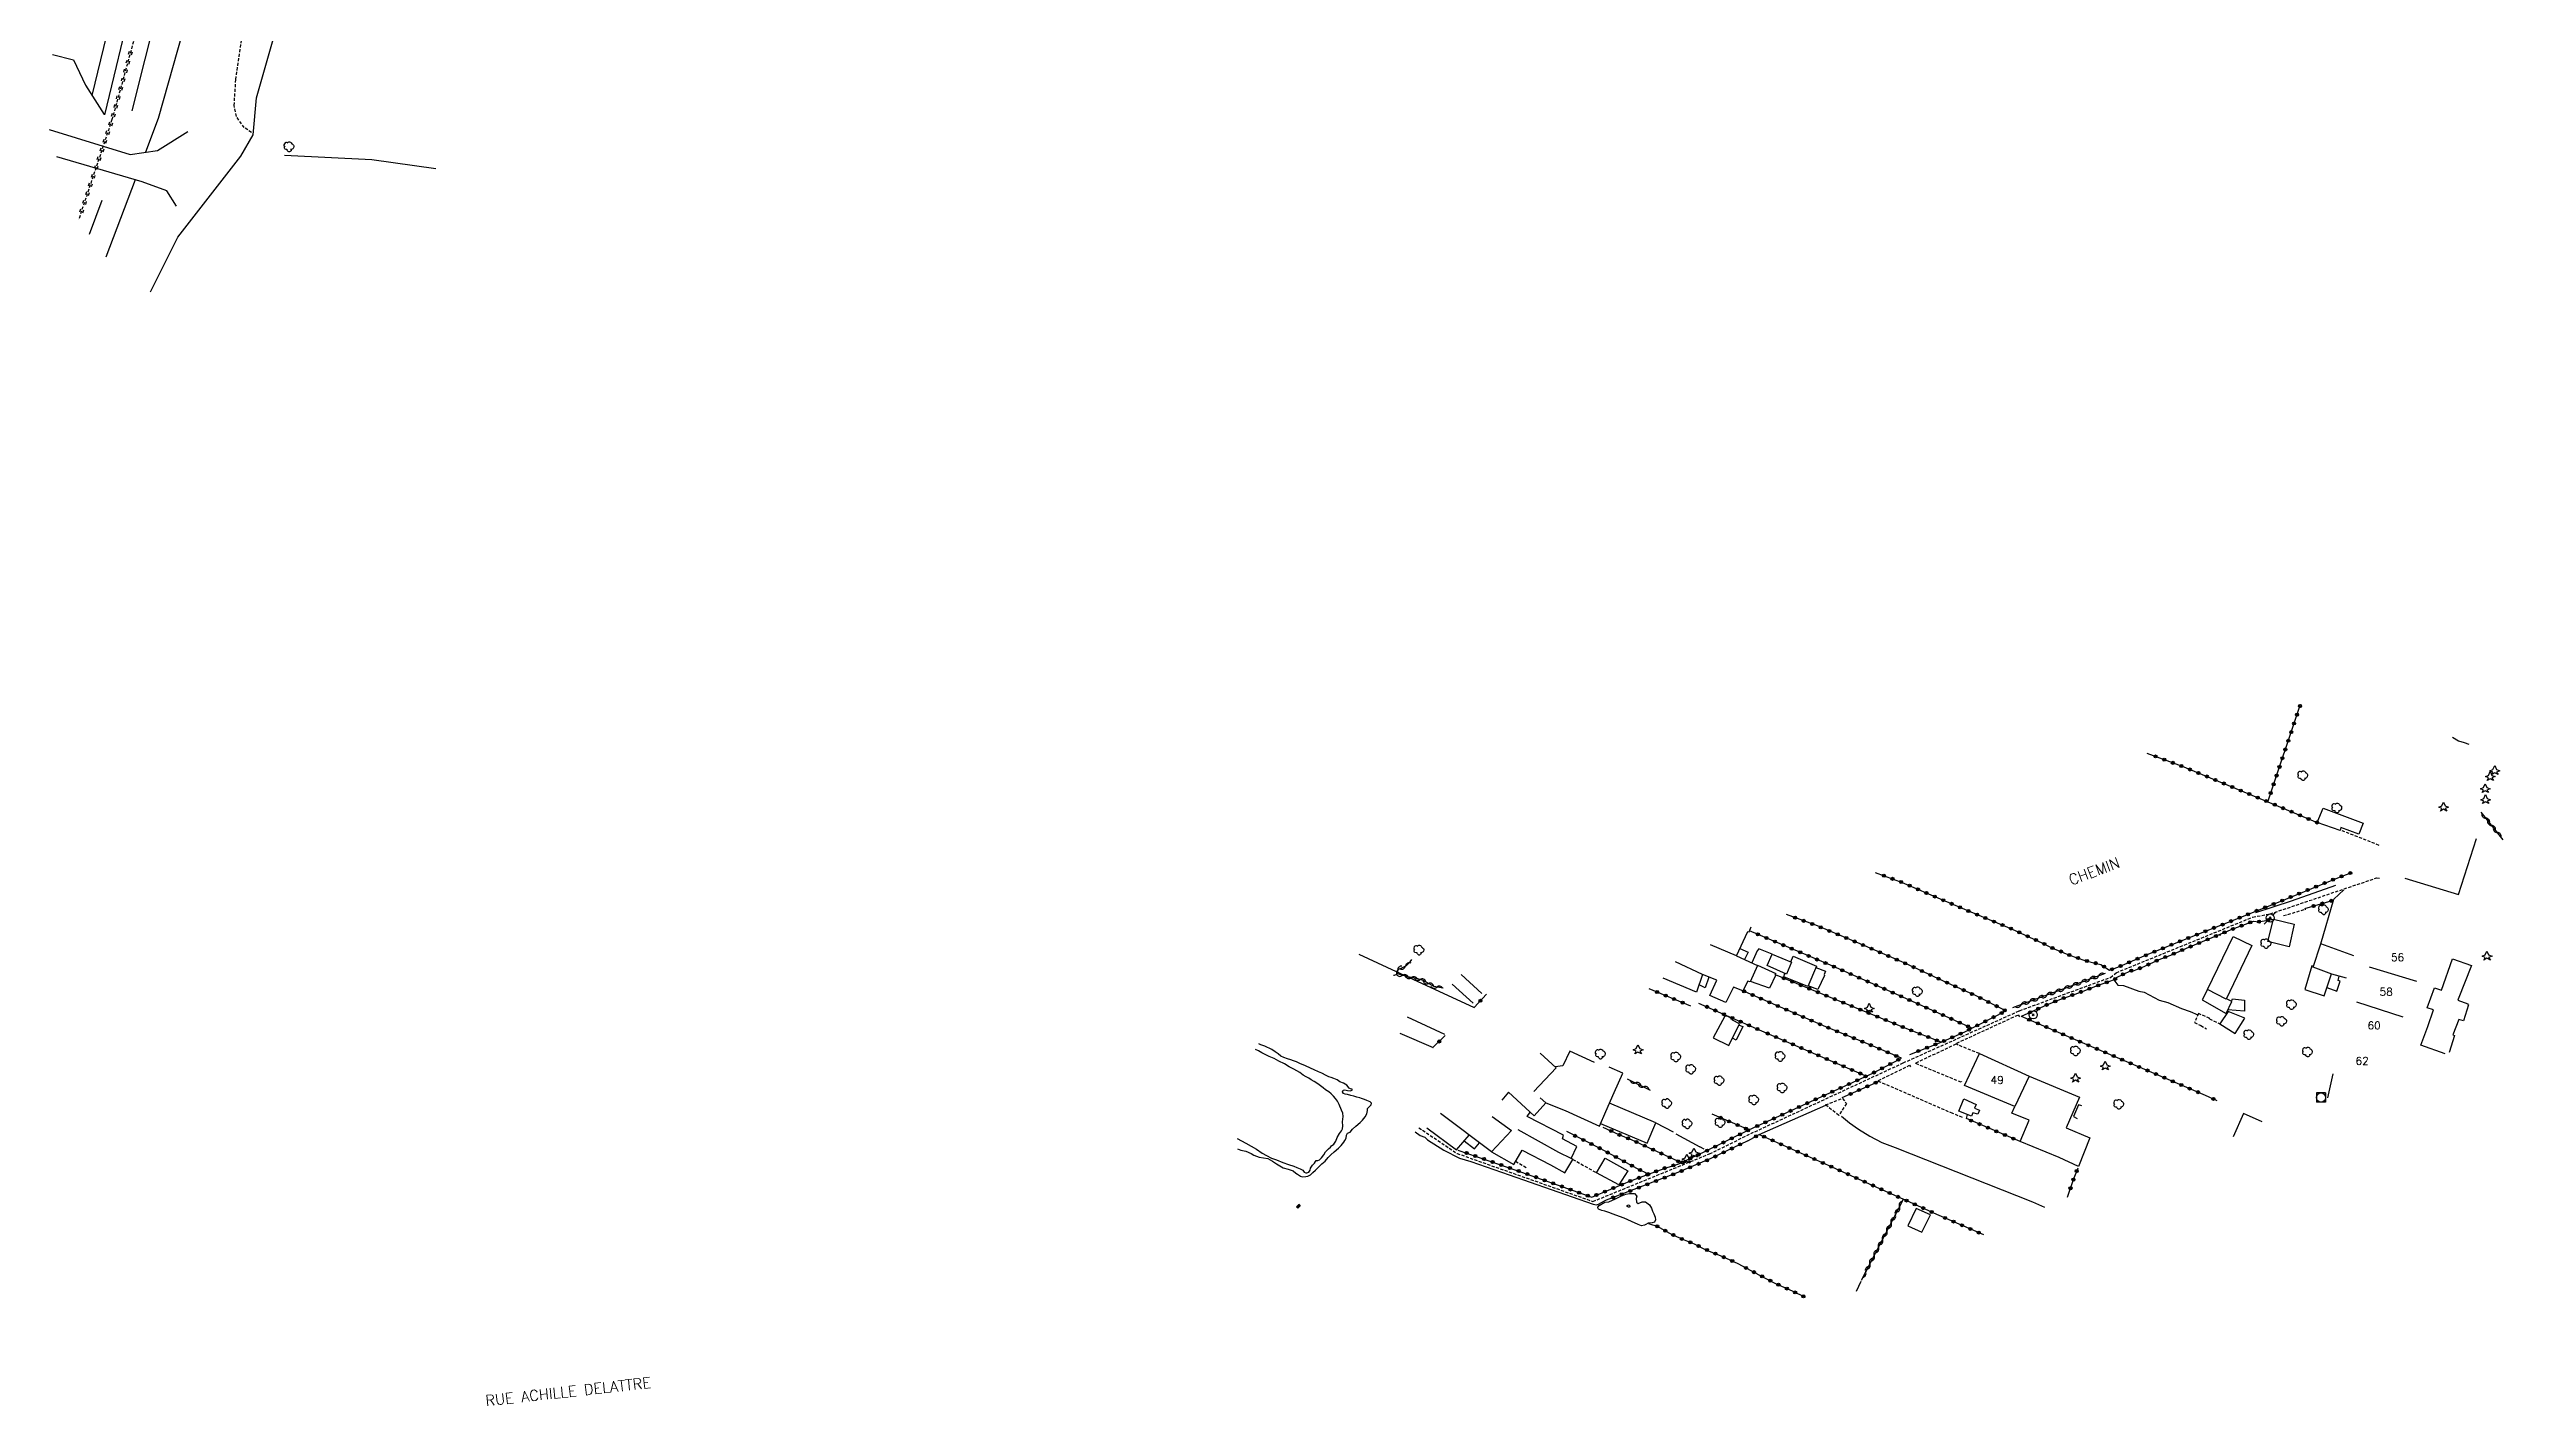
# Model space of a CAD drawing. Header units: millimetres. Extents: x 113000 to 114000, y 124000 to 125000.
# Drawn here: x 113050.9 to 113452.1, y 124353.7 to 124575.4 of the extents above; entities that cross this region are included whole.
import ezdxf
from ezdxf.enums import TextEntityAlignment as Align

# ---------------------------------------------------------------- set-up
doc = ezdxf.new("R2010")
doc.units = ezdxf.units.MM
doc.linetypes.add('DASHED', pattern=[0.75, 0.5, -0.25])
doc.layers.get('0').update_dxf_attribs({"linetype": 'CONTINUOUS'})
for name, color, linetype in [('W0008', 7, 'CONTINUOUS'), ('W0014', 7, 'CONTINUOUS'), ('W0017', 7, 'CONTINUOUS'), ('W0070', 7, 'DASHED'), ('W0071', 7, 'CONTINUOUS'), ('W0101', 7, 'CONTINUOUS'), ('W0104', 1, 'CONTINUOUS'), ('W0112', 1, 'DASHED'), ('W0211', 2, 'CONTINUOUS'), ('W0214', 2, 'CONTINUOUS'), ('W0220', 5, 'DASHED'), ('W0300', 7, 'CONTINUOUS'), ('W0303', 7, 'CONTINUOUS'), ('W0310', 3, 'CONTINUOUS'), ('W0323', 7, 'CONTINUOUS'), ('W0330', 7, 'CONTINUOUS'), ('W0333', 7, 'CONTINUOUS'), ('W0401', 7, 'CONTINUOUS'), ('W0420', 7, 'CONTINUOUS'), ('W0473', 7, 'CONTINUOUS'), ('W0989', 7, 'CONTINUOUS'), ('W0991', 7, 'CONTINUOUS'), ('W1102', 7, 'CONTINUOUS')]:
    doc.layers.add(name, color=color, linetype=linetype)
doc.styles.get("Standard").update_dxf_attribs({"font": 'romans.shx', "width": 0.85})

# ---------------------------------------------------------------- blocks, each defined once
blk = doc.blocks.new('T300')
for p, q in [((-0.8, 0.51), (-0.86, 0.34)), ((-0.86, 0.34), (-0.86, 0.17)), ((-0.86, 0.17), (-0.74, 0.06)), ((-0.69, 0.63), (-0.8, 0.51)), ((-0.8, -0.06), (-0.74, 0.06)), ((-0.74, 0.06), (-0.69, 0.11)), ((-0.57, 0.69), (-0.69, 0.63)), ((-0.46, 0.69), (-0.57, 0.69)), ((-0.29, 0.63), (-0.46, 0.69)), ((-0.29, 0.63), (-0.17, 0.74)), ((-0.23, 0.57), (-0.29, 0.63)), ((-0.17, 0.74), (-0.06, 0.8)), ((-0.06, 0.8), (0.06, 0.8)), ((0.06, 0.8), (0.23, 0.74)), ((0.23, 0.74), (0.34, 0.63)), ((0.34, 0.63), (0.4, 0.51)), ((0.46, 0.46), (0.34, 0.46)), ((0.4, 0.51), (0.4, 0.46)), ((0.57, 0.4), (0.46, 0.46)), ((0.57, 0.4), (0.69, 0.29)), ((0.69, 0.29), (0.74, 0.17)), ((0.74, 0.06), (0.69, -0.17)), ((0.74, 0.17), (0.74, 0.06)), ((-0.8, -0.17), (-0.8, -0.06)), ((-0.8, -0.23), (-0.8, -0.17)), ((-0.74, -0.34), (-0.8, -0.23)), ((-0.69, -0.4), (-0.74, -0.34)), ((-0.51, -0.46), (-0.69, -0.4)), ((-0.4, -0.46), (-0.51, -0.46)), ((-0.4, -0.46), (-0.34, -0.46)), ((-0.34, -0.46), (-0.34, -0.4)), ((-0.34, -0.51), (-0.34, -0.46)), ((-0.29, -0.63), (-0.34, -0.51)), ((-0.17, -0.74), (-0.29, -0.63)), ((-0.06, -0.8), (-0.17, -0.74)), ((0.06, -0.8), (-0.06, -0.8)), ((0.17, -0.74), (0.06, -0.8)), ((0.23, -0.69), (0.17, -0.74)), ((0.29, -0.46), (0.23, -0.46)), ((0.29, -0.63), (0.23, -0.69)), ((0.46, -0.4), (0.29, -0.46)), ((0.34, -0.51), (0.29, -0.63)), ((0.34, -0.51), (0.34, -0.46)), ((0.57, -0.34), (0.46, -0.4)), ((0.63, -0.29), (0.57, -0.34)), ((0.69, -0.17), (0.63, -0.29))]:
    blk.add_line(p, q)
blk = doc.blocks.new('T303')
for p, q in [((-0.77, 0), (-0.28, 0.21)), ((-0.28, -0.21), (-0.77, 0)), ((-0.28, 0.21), (0, 0.83)), ((0, 0.83), (0.28, 0.21)), ((0.28, 0.21), (0.83, 0)), ((0.83, 0), (0.28, -0.21)), ((-0.49, -0.63), (-0.28, -0.21)), ((0, -0.35), (-0.49, -0.63)), ((0.56, -0.63), (0, -0.35)), ((0.28, -0.21), (0.56, -0.63))]:
    blk.add_line(p, q)
blk = doc.blocks.new('T420')
for p, q in [((0.75, 0.75), (-0.75, 0.75)), ((-0.75, 0.75), (-0.75, -0.75)), ((0.75, 0.75), (0.75, -0.75)), ((0.75, -0.75), (-0.75, -0.75))]:
    blk.add_line(p, q)
blk.add_ellipse((0, 0), major_axis=(-0.53, 0.53), ratio=1, start_param=3.926991, end_param=10.210176)
blk = doc.blocks.new('T401')
for p, q in [((-0.3, 0.3), (0, 0.3)), ((-0.3, -0.25), (-0.3, 0.3)), ((-0.3, 0.15), (0, 0.15)), ((-0.3, 0), (0, 0)), ((0, 0.3), (0, -0.25)), ((-0.3, -0.15), (0, -0.15)), ((-0.3, -0.25), (-0.3, -0.3)), ((-0.3, -0.3), (0, -0.3)), ((0, -0.3), (0, -0.25))]:
    blk.add_line(p, q)
blk = doc.blocks.new('T473')
for p, q in [((-0.166667, 0.166667), (0.166667, -0.166667)), ((-0.166667, -0.166667), (0.166667, 0.166667)), ((0.500001, 0.500001), (1.000002, 1.000002)), ((-1.000002, -1.000002), (-0.500001, -0.500001))]:
    blk.add_line(p, q)
blk.add_ellipse((0, 0), major_axis=(0.471405, 0.471405), ratio=1, start_param=5.4977871438, end_param=11.780972451)
blk = doc.blocks.new('t323o')
at = {"color": 0, "linetype": 'Continuous'}
for radius in [0.25, 0.15]:
    blk.add_circle((0, 0), radius, dxfattribs=at)
blk = doc.blocks.new('t310o')
at = {"color": 0, "linetype": 'Continuous'}
for centre, start, end in [((-0.5, 0.38), 216.8699, 323.1304), ((0.5, -0.37), 36.8699, 143.1303)]:
    blk.add_arc(centre, 0.625, start, end, dxfattribs=at)
blk = doc.blocks.new('t220o')
at = {"color": 0, "linetype": 'Continuous'}
for p, q in [((-0.25, 0.25), (0.25, 0.25)), ((-0.25, -0.25), (0.25, -0.25))]:
    blk.add_line(p, q, dxfattribs=at)

msp = doc.modelspace()

# ---------------------------------------------------------------- linework, layer by layer
at = {"layer": 'W0008'}
msp.add_lwpolyline([(113424.27, 124407.96), (113423.39, 124404)], dxfattribs=at)
at = {"layer": 'W0014'}
msp.add_lwpolyline([(113443.81, 124462.96), (113444.81, 124462.37), (113445.69, 124462.05), (113446.5, 124461.8)], dxfattribs=at)
at = {"layer": 'W0017'}
for points in [[(113280.28, 124422.59), (113283.69, 124419.49)], [(113281.72, 124424.16), (113285.13, 124421.07)], [(113277.23, 124412.2), (113271.78, 124414.54)], [(113279.06, 124414.37), (113272.98, 124417.17)]]:
    msp.add_lwpolyline(points, dxfattribs=at)
at = {"layer": 'W0070'}
for points in [[(113083.99, 124561.74), (113082.81, 124562.54), (113081.53, 124564.36), (113081.16, 124566.14), (113081.43, 124570.41), (113083.73, 124585.93), (113088.13, 124614.81), (113088.91, 124625.33), (113088.27, 124631.75)], [(113329.1, 124398.17), (113354.01, 124409.72), (113373.03, 124418.25), (113387.89, 124423.7), (113388.83, 124424.46), (113411.14, 124433.54), (113414.01, 124434.07), (113431.37, 124439.94), (113432.09, 124439.9)], [(113274.83, 124399.14), (113281.07, 124394.93), (113303.28, 124387.08), (113322.37, 124394.87), (113329.1, 124398.17)]]:
    msp.add_lwpolyline(points, dxfattribs=at)
at = {"layer": 'W0071'}
msp.add_lwpolyline([(113411.65, 124434.27), (113417.48, 124436.2), (113424.72, 124438.76)], dxfattribs=at)
at = {"layer": 'W0101'}
for points in [[(113436.03, 124439.88), (113444.8, 124437.22), (113447.76, 124446.4)], [(113427.69, 124427.2), (113422.27, 124429.15), (113424.42, 124436.49), (113426.05, 124438.01)], [(113294.66, 124411.3), (113297.28, 124408.9), (113293.62, 124405.04)], [(113294.67, 124404.04), (113295.58, 124403.18), (113293.66, 124401.09), (113289.51, 124404.94), (113288.4, 124403.64)], [(113286.83, 124400.99), (113289.96, 124398.69), (113286.69, 124395.2), (113278.38, 124401.47)]]:
    msp.add_lwpolyline(points, dxfattribs=at)
for points in [[(113407.93, 124430.4), (113411.03, 124428.88), (113406.83, 124420.11), (113403.77, 124421.71), (113407.93, 124430.4)], [(113374.6, 124407.58), (113372.28, 124402.58), (113364.02, 124406.02), (113366.47, 124411.26), (113374.6, 124407.58)]]:
    msp.add_lwpolyline(points, close=True, dxfattribs=at)
at = {"layer": 'W0104'}
for points in [[(113429.21, 124448.91), (113428.48, 124447.07), (113425.57, 124448.16), (113425.43, 124447.67), (113421.69, 124448.99), (113422.67, 124451.37)], [(113414.56, 124433.22), (113417.91, 124432.41), (113417.09, 124428.68), (113413.63, 124429.58), (113414.56, 124433.22)], [(113332.57, 124427.49), (113335.77, 124426.17), (113334.94, 124424.21), (113331.76, 124425.62)], [(113407.15, 124418.11), (113405.79, 124416.1), (113408.29, 124414.55), (113409.88, 124417.01), (113407.15, 124418.11)], [(113325.49, 124412.54), (113327.27, 124416.08), (113326.1, 124416.71), (113326.16, 124416.88), (113325.14, 124417.43), (113325.05, 124417.28), (113324.83, 124417.38), (113322.93, 124413.8)], [(113363.91, 124403.83), (113365.93, 124402.93), (113365.67, 124402.31), (113366.48, 124402.02), (113366.19, 124401.33), (113365.38, 124401.59), (113365.18, 124401.02), (113363.11, 124401.81), (113363.91, 124403.83)], [(113303.89, 124391.77), (113305.27, 124394.16), (113308.97, 124392.09), (113307.5, 124389.79)]]:
    msp.add_lwpolyline(points, close=True, dxfattribs=at)
for points in [[(113326.75, 124427.22), (113328.62, 124431.19), (113328.81, 124431.13), (113329.18, 124431.95)], [(113326.75, 124427.22), (113330.17, 124425.66), (113329.01, 124422.96), (113328.62, 124423.1), (113327.78, 124421.51), (113326.25, 124422.11), (113325.02, 124419.58), (113322.42, 124420.74), (113323.55, 124423.22), (113321.22, 124424.15), (113320.22, 124421.28), (113314.75, 124423.58)], [(113321.22, 124424.15), (113316.76, 124426.23)], [(113326.75, 124427.22), (113322.49, 124429.02)], [(113327.32, 124428.44), (113328.64, 124427.84), (113328.06, 124426.63)], [(113332.57, 124427.49), (113330.41, 124428.38), (113330.16, 124428.06), (113329.29, 124426.06)], [(113335.66, 124426.22), (113336, 124427.17), (113339.84, 124425.53), (113338.42, 124422.21), (113334.49, 124423.81), (113334.68, 124424.32)], [(113426.46, 124423.58), (113424.1, 124424.24), (113421.04, 124425.37), (113422.27, 124429.15)], [(113440.84, 124421.97), (113442.03, 124421.61), (113443.81, 124426.72), (113446.9, 124425.64), (113444.72, 124420.11), (113444.69, 124419.95), (113446.29, 124419.35), (113446.26, 124419.26), (113446.45, 124419.2), (113445.6, 124416.58), (113444.86, 124416.81), (113443.88, 124414.3), (113444.13, 124414.18), (113443.24, 124411.44)], [(113322.26, 124423.73), (113321.64, 124421.99), (113320.63, 124422.46)], [(113330.18, 124425.7), (113333.17, 124424.32), (113333.05, 124424.16), (113333.17, 124424.1), (113332.18, 124421.93), (113329.03, 124423)], [(113339.74, 124425.29), (113341.32, 124424.71), (113341.08, 124424.15), (113341.14, 124424.03), (113340.05, 124421.69), (113338.46, 124422.3)], [(113421.09, 124425.53), (113420.84, 124425.59), (113419.66, 124421.73), (113422.82, 124420.7), (113424.01, 124424.28)], [(113423.27, 124422.05), (113424.92, 124421.45), (113425.46, 124423.08), (113425.11, 124423.21), (113425.27, 124423.91)], [(113442.61, 124411.2), (113438.61, 124412.62), (113439.79, 124415.69), (113440.7, 124418.37), (113439.69, 124418.72), (113440.84, 124421.97)], [(113403.77, 124421.71), (113402.91, 124420.03), (113406.83, 124417.8), (113407.74, 124419.76), (113406.86, 124420.18)], [(113407.69, 124419.78), (113407.86, 124420.19), (113409.83, 124419.98), (113409.81, 124418.15), (113407.09, 124418.37)], [(113327.18, 124415.9), (113327.79, 124415.68), (113326.72, 124413.44), (113326.1, 124413.75)], [(113303.56, 124409.77), (113299.53, 124411.64), (113298.37, 124409.25), (113297.1, 124409.07)], [(113295.58, 124403.18), (113298.76, 124401.95), (113304.34, 124399.38), (113305.4, 124401.79), (113306.76, 124404.9), (113308.18, 124408.02), (113305.96, 124409.04)], [(113374.6, 124407.58), (113382.82, 124404.1), (113380.66, 124399.09), (113384.53, 124397.46), (113382.65, 124392.79), (113379.49, 124394.24), (113373.11, 124396.89), (113374.61, 124400.38), (113371.77, 124401.52), (113372.28, 124402.58)], [(113304.53, 124399.8), (113312.14, 124396.59), (113313.59, 124399.92), (113305.98, 124403.12)], [(113383.24, 124402.7), (113382.68, 124402.89), (113381.86, 124400.94), (113382.43, 124400.66)], [(113276.14, 124399.12), (113280.98, 124395.52), (113283.05, 124397.94)], [(113286.69, 124395.2), (113290.36, 124393.14), (113291.73, 124395.49), (113296.35, 124393.09), (113298.72, 124391.77), (113300.02, 124393.95), (113299.75, 124394.11), (113300.65, 124396.07), (113298.32, 124397.31), (113298.49, 124397.9), (113292.51, 124400.96), (113293.01, 124401.7)], [(113299.75, 124394.11), (113297.74, 124395.11), (113291.04, 124398.79)], [(113412.72, 124400.09), (113409.65, 124401.48), (113407.93, 124397.65)], [(113282.22, 124396.97), (113283.94, 124395.66), (113284.77, 124396.64)]]:
    msp.add_lwpolyline(points, dxfattribs=at)
at = {"layer": 'W0112'}
for points in [[(113431.81, 124445.27), (113425.46, 124447.76)], [(113416.19, 124433.78), (113419.7, 124434.83), (113419.75, 124434.71)], [(113405.09, 124430.18), (113404.98, 124430.37), (113405.91, 124430.66)], [(113366.46, 124411.24), (113362.81, 124412.71), (113362.76, 124412.95), (113372.81, 124417.57), (113373, 124417.24)], [(113404.08, 124416.91), (113404.11, 124417.02), (113402.28, 124417.78), (113401.62, 124416.3), (113402.67, 124415.81), (113403.59, 124415.28)], [(113404.08, 124416.91), (113405.79, 124416.1)], [(113363.56, 124406.67), (113363.49, 124406.56), (113356.1, 124409.6), (113356.11, 124409.73), (113362.78, 124412.89)], [(113363.7, 124400.82), (113362.12, 124401.45), (113349.98, 124406.71), (113349.95, 124406.87), (113355.05, 124409.34), (113355.18, 124409.08)], [(113300.02, 124393.96), (113303.89, 124391.77)], [(113292.36, 124392.59), (113290.63, 124393.6)]]:
    msp.add_lwpolyline(points, dxfattribs=at)
msp.add_lwpolyline([(113344.1, 124403.93), (113344.73, 124403.07), (113343.48, 124401.14), (113341.32, 124402.86), (113344.1, 124403.93)], close=True, dxfattribs=at)
at = {"layer": 'W0211'}
for points in [[(113067.49, 124535.69), (113071.94, 124544.62), (113082.27, 124557.87), (113084.24, 124561.34), (113084.83, 124567.41), (113088.38, 124580.01), (113098.02, 124609.8), (113100.31, 124620.67), (113101.52, 124623.06), (113102.75, 124623.67), (113104.53, 124623.49), (113113.58, 124621.11), (113117.55, 124619.51), (113118.79, 124617.8), (113133.47, 124614.17), (113137, 124614.28), (113141.63, 124615.12), (113144.85, 124618.12), (113151.8, 124631.62), (113166.06, 124657.8)], [(113050.9, 124562.21), (113064.14, 124558.16), (113068.65, 124558.78), (113073.61, 124561.91)], [(113071.72, 124549.72), (113070.13, 124552.19), (113066.13, 124553.68), (113052.14, 124557.74)], [(113245.17, 124395.7), (113245.74, 124395.47), (113246.53, 124395.31), (113247.42, 124394.92), (113247.86, 124394.64), (113248.7, 124394.32), (113249.42, 124394.23), (113250.16, 124394.09), (113250.89, 124393.65), (113251.56, 124393.24), (113252.66, 124392.59), (113253.48, 124392.38), (113254.26, 124392.07), (113254.71, 124391.72), (113255.01, 124391.54), (113255.47, 124391.2), (113255.76, 124391.12), (113256.34, 124391.18), (113256.66, 124391.22), (113257.1, 124391.43), (113257.51, 124391.82), (113257.91, 124392.2), (113258.41, 124392.66), (113258.99, 124393.22), (113259.53, 124393.65), (113259.99, 124394.25), (113260.42, 124394.7), (113260.99, 124395.2), (113261.68, 124395.8), (113262.12, 124396.24), (113262.56, 124396.78), (113262.74, 124397.03), (113262.95, 124397.45), (113262.98, 124397.94), (113263.14, 124398.23), (113263.59, 124398.43), (113263.96, 124398.92), (113264.55, 124399.38), (113265.21, 124399.98), (113265.62, 124400.38), (113266.07, 124400.9), (113266.32, 124401.38), (113266.44, 124401.94), (113266.43, 124402.29), (113266.72, 124402.53), (113267.04, 124402.85), (113267.09, 124403.13), (113266.86, 124403.34), (113266.32, 124403.59), (113265.94, 124403.76), (113265.46, 124403.92), (113265.16, 124404.01), (113264.7, 124404.15), (113264.21, 124404.27), (113263.69, 124404.41), (113263.19, 124404.54), (113262.81, 124404.59), (113262.5, 124404.71), (113262.35, 124404.97), (113262.43, 124405.27), (113262.75, 124405.3), (113263.16, 124405.24), (113263.59, 124405.18), (113263.94, 124405.26), (113263.94, 124405.42), (113263.68, 124405.5), (113263.44, 124405.62), (113263.04, 124406.07), (113262.51, 124406.43), (113261.91, 124406.64), (113261.46, 124406.94), (113260.95, 124407.18), (113260.51, 124407.33), (113260.1, 124407.46), (113259.7, 124407.69), (113258.97, 124408.04), (113258.4, 124408.24), (113257.7, 124408.57), (113257.11, 124408.88), (113256.28, 124409.25), (113255.39, 124409.65), (113254.82, 124409.92), (113254.35, 124410.06), (113253.91, 124410.23), (113253.33, 124410.4), (113252.78, 124410.62), (113252.28, 124410.85), (113251.83, 124411.18), (113251.33, 124411.51), (113250.77, 124411.92), (113249.64, 124412.47), (113249.02, 124412.68), (113248.66, 124412.83)]]:
    msp.add_lwpolyline(points, dxfattribs=at)
msp.add_lwpolyline([(113308.9, 124386.25), (113308.91, 124386.44), (113309.09, 124386.51), (113309.2, 124386.46), (113309.3, 124386.36), (113309.32, 124386.21), (113309.21, 124386.15), (113309.09, 124386.17), (113308.9, 124386.25)], close=True, dxfattribs=at)
at = {"layer": 'W0214'}
for points in [[(113073.55, 124580.99), (113068.76, 124564.04), (113066.66, 124558.51)], [(113051.45, 124574.49), (113054.9, 124573.59), (113056.83, 124569.45), (113059.89, 124564.68)], [(113064.96, 124554.02), (113060.16, 124541.38)], [(113245.14, 124397.39), (113246.54, 124396.6), (113248.28, 124395.61), (113249.2, 124394.99), (113249.91, 124394.58), (113250.74, 124394.17), (113251.55, 124393.87), (113252.58, 124393.44), (113253.51, 124393.15), (113254.38, 124392.87), (113254.9, 124392.64), (113255.43, 124392.41), (113255.84, 124392.17), (113256.07, 124391.88), (113256.33, 124391.76), (113256.52, 124391.76), (113256.82, 124391.89), (113257.04, 124392.17), (113257.13, 124392.53), (113257.43, 124392.99), (113257.78, 124393.32), (113257.94, 124393.61), (113258.05, 124393.77), (113258.31, 124393.79), (113258.58, 124393.9), (113258.89, 124394.2), (113259.27, 124394.72), (113259.56, 124395.2), (113259.84, 124395.44), (113260.08, 124395.69), (113260.36, 124395.95), (113260.56, 124396.16), (113260.91, 124396.46), (113261.24, 124396.93), (113261.47, 124397.53), (113261.88, 124398.2), (113262.19, 124398.61), (113262.35, 124398.97), (113262.4, 124399.42), (113262.35, 124400.12), (113262.44, 124400.96), (113262.38, 124401.49), (113262.21, 124401.99), (113261.82, 124402.94), (113261.54, 124403.47), (113261.2, 124403.92), (113260.88, 124404.29), (113260.47, 124404.66), (113260.09, 124404.99), (113259.57, 124405.33), (113259.17, 124405.65), (113258.75, 124405.96), (113258.34, 124406.32), (113257.72, 124406.66), (113257.25, 124406.96), (113256.82, 124407.25), (113256.42, 124407.45), (113255.94, 124407.74), (113255.38, 124408.16), (113254.87, 124408.45), (113254.38, 124408.72), (113253.64, 124409.1), (113252.87, 124409.56), (113251.94, 124410.01), (113251.16, 124410.46), (113250.35, 124410.77), (113249.82, 124411.03), (113249.18, 124411.39), (113248.62, 124411.68), (113248.12, 124411.91)]]:
    msp.add_lwpolyline(points, dxfattribs=at)
msp.add_lwpolyline([(113304.28, 124386.4), (113305.24, 124386.96), (113305.89, 124387.05), (113306.96, 124387.51), (113307.85, 124387.93), (113308.64, 124388.26), (113309.29, 124388.36), (113310.11, 124388.4), (113310.49, 124387.97), (113310.38, 124387.56), (113310.4, 124386.99), (113310.66, 124386.73), (113310.96, 124386.85), (113311.35, 124387.02), (113311.9, 124387), (113312.54, 124386.56), (113312.84, 124386.01), (113313.05, 124385.52), (113313.26, 124385.05), (113313.48, 124384.51), (113313.52, 124384.09), (113313.36, 124383.69), (113312.96, 124383.58), (113312.34, 124383.56), (113311.93, 124383.31), (113311.71, 124383.19), (113311.24, 124383.09), (113310.66, 124383.31), (113309.62, 124383.81), (113308.42, 124384.34), (113307.62, 124384.64), (113306.57, 124385.03), (113305.88, 124385.28), (113305.26, 124385.5), (113304.74, 124385.62), (113304.46, 124385.72), (113304.18, 124385.85), (113304.1, 124386.02), (113304.11, 124386.14)], close=True, dxfattribs=at)
at = {"layer": 'W0220'}
msp.add_lwpolyline([(113083.23, 124675), (113082.1, 124668.63), (113077.23, 124641.96), (113072.62, 124615.7), (113070.47, 124603.17), (113066.88, 124584.55), (113061.18, 124563.84), (113055.72, 124547.46)], dxfattribs=at)
at = {"layer": 'W0310'}
for points in [[(113448.44, 124450.71), (113452.05, 124446.18)], [(113278.79, 124421.91), (113277.26, 124422.19), (113276.5, 124422.65), (113275.56, 124423.16), (113274.67, 124423.46), (113273.77, 124423.62), (113272.84, 124423.84), (113272.04, 124424.04), (113271.24, 124424.32), (113271.21, 124424.63), (113271.57, 124425.02), (113272.27, 124425.36), (113272.83, 124425.65), (113273.39, 124426.23), (113273.7, 124426.62)], [(113387.02, 124424.34), (113371.88, 124418.73)], [(113308.9, 124407.14), (113312.67, 124405.26)], [(113347.19, 124374.25), (113354.08, 124387.48)]]:
    msp.add_lwpolyline(points, dxfattribs=at)
at = {"layer": 'W0323'}
for points in [[(113413.62, 124452.4), (113418.97, 124468.31)], [(113393.86, 124460.31), (113399.64, 124458.18), (113413.62, 124452.4), (113421.69, 124448.98)], [(113349.45, 124440.83), (113353.86, 124439.21), (113360.46, 124436.34), (113365.04, 124434.4), (113371.74, 124431.62), (113376.8, 124429.31), (113378.43, 124428.48), (113381.18, 124427.35), (113383.69, 124426.47), (113385.6, 124425.99), (113386.34, 124425.79), (113387.72, 124424.87), (113389.12, 124425.38), (113393.78, 124427.36), (113400.81, 124430.21), (113407.73, 124432.92), (113416.57, 124436.5), (113425.06, 124439.98), (113427.17, 124440.76)], [(113370.81, 124418.23), (113365.96, 124420.67), (113361.33, 124422.77), (113354.18, 124426.05), (113347, 124429.17), (113343.58, 124430.61), (113339.98, 124432.1), (113334.93, 124433.98)], [(113419.67, 124434.93), (113424.37, 124436.32)], [(113365.25, 124415.4), (113352.88, 124420.96), (113342.13, 124425.69), (113328.89, 124431.31)], [(113373.37, 124417.35), (113377.47, 124419.22), (113379.64, 124420.09), (113382.88, 124421.25), (113385.77, 124422.35), (113388.57, 124423.34), (113388.86, 124423.69), (113391.15, 124424.78), (113391.77, 124424.81), (113393.4, 124425.47), (113395.84, 124426.61), (113398.02, 124427.46), (113400.32, 124428.45), (113407.78, 124431.57), (113411.29, 124432.89), (113412.07, 124432.78), (113414.55, 124433.22)], [(113360.24, 124413.11), (113354.62, 124415.3), (113340.91, 124420.92), (113333.11, 124424.13)], [(113285.9, 124420.94), (113283.86, 124418.79)], [(113312.41, 124421.88), (113319.24, 124419.02)], [(113320.57, 124419.49), (113330.48, 124415.13)], [(113328.77, 124398.77), (113330.69, 124399.65), (113334.41, 124401.35), (113349.06, 124408.06), (113353.72, 124410.49), (113348.42, 124412.74), (113340.98, 124415.79), (113327.78, 124421.51)], [(113355.09, 124411.11), (113360.24, 124413.11), (113364.09, 124414.82), (113370.81, 124418.23)], [(113277.08, 124412.18), (113279.15, 124414.18)], [(113330.48, 124415.13), (113347.99, 124407.57)], [(113373.28, 124417.38), (113380.99, 124414.02), (113403.36, 124404.46)], [(113344.04, 124404.05), (113349.99, 124406.71)], [(113403.36, 124404.46), (113405.31, 124403.57)], [(113281.22, 124395.48), (113290.68, 124392.22), (113301.76, 124388.27), (113303.09, 124387.81), (113309.3, 124390.38), (113312.36, 124391.53), (113315.09, 124392.55), (113317.32, 124393.25), (113321.6, 124395.23), (113328.77, 124398.77)], [(113312.36, 124391.53), (113310.57, 124392.44), (113304.48, 124395.74), (113299.03, 124398.49)], [(113304.92, 124399.24), (113307.5, 124398.02), (113309.65, 124397.16), (113317.72, 124393.43)], [(113328.77, 124398.77), (113322.8, 124401.34)], [(113328.61, 124397.01), (113330.48, 124398.02), (113341.74, 124393.01), (113349.05, 124389.7), (113355.02, 124387.02), (113359.48, 124385)], [(113373.11, 124396.89), (113364.35, 124400.63), (113364.51, 124401.28)], [(113328.61, 124397.01), (113322.58, 124394.08), (113316.89, 124391.7), (113305.2, 124387.19)], [(113380.88, 124387.81), (113381.84, 124390.65), (113382.59, 124392.58)], [(113312.38, 124383.48), (113313.88, 124383.01), (113315.72, 124381.94), (113317.64, 124381.03), (113319.82, 124380.17), (113321.66, 124379.26), (113324.47, 124378.08), (113326.97, 124376.93)], [(113359.48, 124385), (113367.12, 124381.67)], [(113326.97, 124376.93), (113330.54, 124375.05), (113333.25, 124373.65), (113335.84, 124372.46), (113337.99, 124371.43)]]:
    msp.add_lwpolyline(points, dxfattribs=at)
at = {"layer": 'W0330'}
for points in [[(113055.09, 124601.72), (113065.04, 124597.21), (113057.9, 124567.79)], [(113388.43, 124423.29), (113389.11, 124422.44), (113390.03, 124422.37), (113392.55, 124421.44), (113393.39, 124421.29), (113395.88, 124419.95), (113397.25, 124419.58), (113399.51, 124418.63), (113400.95, 124418.13), (113402.19, 124417.59)], [(113330.48, 124398.02), (113341.36, 124402.82)], [(113274.2, 124398.48), (113275.04, 124397.84), (113275.79, 124397.61), (113276.27, 124397.15), (113278.91, 124395.47), (113281.5, 124394.15), (113283.31, 124393.6), (113289.6, 124391.45), (113303.31, 124386.63), (113303.85, 124386.51), (113304.21, 124386.62), (113305.2, 124387.19)], [(113347.1, 124374.03), (113346.33, 124372.39)]]:
    msp.add_lwpolyline(points, dxfattribs=at)
at = {"layer": 'W0333'}
for points in [[(113081.22, 124675), (113080.62, 124672.15), (113075.35, 124641.65), (113069.46, 124608.48), (113064.47, 124583.42), (113059.94, 124564.63)], [(113064.5, 124565.26), (113068.73, 124582.17), (113073.54, 124607.26), (113075.64, 124619.4), (113078.39, 124636.03), (113079.02, 124639.43), (113081.48, 124651.75), (113084.46, 124667.47), (113085.63, 124675)], [(113089.41, 124558.04), (113103.64, 124557.33), (113114.12, 124555.88)], [(113059.5, 124550.65), (113057.45, 124545.08)], [(113265.04, 124427.49), (113269.59, 124425.38), (113283.87, 124418.78)], [(113313.59, 124399.92), (113316.4, 124398.46)], [(113316.86, 124398.14), (113320.75, 124396.01)], [(113343.9, 124401.03), (113345.21, 124399.93), (113346.71, 124398.92), (113348.54, 124397.76), (113350.54, 124396.73), (113352.68, 124395.91), (113375.16, 124387.01), (113377.13, 124386.13)], [(113321.48, 124395.61), (113320.75, 124396.01)]]:
    msp.add_lwpolyline(points, dxfattribs=at)
msp.add_lwpolyline([(113356.11, 124385.94), (113354.76, 124383.11), (113357.08, 124382.09), (113358.47, 124384.91), (113356.11, 124385.94)], close=True, dxfattribs=at)
at = {"layer": 'W1102'}
for points in [[(113430.18, 124425.43), (113437.93, 124423.08)], [(113435.76, 124417.22), (113428.19, 124419.63)]]:
    msp.add_lwpolyline(points, dxfattribs=at)

# ---------------------------------------------------------------- block references
at = {"layer": 'W0220'}
for p, rotation in [((113064.16, 124574.67), 254.6150015692924), ((113062.97, 124570.33), 254.6150015692924), ((113063.36, 124571.78), 254.6150015692924), ((113063.76, 124573.22), 254.6150015692924), ((113062.17, 124567.44), 254.6150015692924), ((113062.57, 124568.89), 254.6150015692924), ((113060.94, 124563.11), 251.5761326337335), ((113061.37, 124564.55), 254.6150015692924), ((113061.77, 124565.99), 254.6150015692924), ((113059.52, 124558.84), 251.5761326337335), ((113059.99, 124560.27), 251.5761326337335), ((113060.46, 124561.69), 251.5761326337335), ((113058.09, 124554.57), 251.5761326337335), ((113058.57, 124556), 251.5761326337335), ((113059.04, 124557.42), 251.5761326337335), ((113056.67, 124550.3), 251.5761326337335), ((113057.15, 124551.73), 251.5761326337335), ((113057.62, 124553.15), 251.5761326337335), ((113056.2, 124548.88), 251.5761326337335)]:
    msp.add_blockref('t220o', p, dxfattribs=dict(at, rotation=rotation))
at = {"layer": 'W0300'}
for p in [(113090.16, 124559.4), (113419.38, 124456.65), (113424.95, 124451.38), (113422.76, 124434.74), (113413.35, 124429.2), (113274.88, 124428.15), (113356.36, 124421.35), (113417.51, 124419.23), (113410.53, 124414.33), (113415.91, 124416.5), (113304.54, 124411.16), (113316.87, 124410.68), (113333.92, 124410.77), (113382.21, 124411.68), (113420.15, 124411.49), (113319.33, 124408.68), (113323.96, 124406.82), (113334.25, 124405.62), (113315.41, 124403.08), (113329.62, 124403.67), (113389.28, 124402.94), (113318.73, 124399.76), (113324.11, 124399.95)]:
    msp.add_blockref('T300', p, dxfattribs=at)
at = {"layer": 'W0303'}
for p in [(113450.71, 124457.46), (113449.14, 124454.51), (113449.95, 124456.49), (113442.34, 124451.51), (113449.21, 124452.72), (113449.44, 124427.16), (113348.45, 124418.63), (113310.65, 124411.85), (113387.04, 124409.2), (113382.19, 124407.23), (113318.62, 124393.99), (113319.81, 124394.97)]:
    msp.add_blockref('T303', p, dxfattribs=at)
at = {"layer": 'W0310'}
for p, rotation in [((113449.25, 124449.7), 308.5578393320629), ((113450.18, 124448.52), 308.5578393320629), ((113451.12, 124447.35), 308.5578393320629), ((113272.66, 124425.56), 26.93024597194814), ((113271.38, 124424.81), 47.18810244586442), ((113272.13, 124424.01), 166.1661546785519), ((113273.59, 124423.66), 166.8892010025314), ((113275.05, 124423.34), 161.2369886610124), ((113276.4, 124422.7), 151.5649263017215), ((113277.75, 124422.1), 169.9129444197195), ((113378.91, 124421.33), 200.3538193100557), ((113380.32, 124421.86), 200.3538193100557), ((113381.73, 124422.38), 200.3538193100557), ((113383.13, 124422.9), 200.3538193100557), ((113384.54, 124423.42), 200.3538193100557), ((113385.95, 124423.94), 200.3538193100557), ((113373.29, 124419.25), 200.3538193100557), ((113374.69, 124419.77), 200.3538193100557), ((113376.1, 124420.29), 200.3538193100557), ((113377.51, 124420.81), 200.3538193100557), ((113310.24, 124406.47), 333.4167288384609), ((113311.58, 124405.8), 333.4167288384609), ((113352.73, 124384.9), 62.4849454511294), ((113353.42, 124386.23), 62.4849454511294), ((113350.65, 124380.9), 62.4849454511294), ((113351.34, 124382.24), 62.4849454511294), ((113352.04, 124383.57), 62.4849454511294), ((113348.57, 124376.91), 62.4849454511294), ((113349.26, 124378.24), 62.4849454511294), ((113349.96, 124379.57), 62.4849454511294), ((113347.88, 124375.58), 62.4849454511294)]:
    msp.add_blockref('t310o', p, dxfattribs=dict(at, rotation=rotation))
at = {"layer": 'W0323'}
for p, rotation in [((113418.4, 124466.61), 71.39367013424638), ((113418.88, 124468.03), 71.39367013424638), ((113416.97, 124462.35), 71.39367013424638), ((113417.44, 124463.77), 71.39367013424638), ((113417.92, 124465.19), 71.39367013424638), ((113395.27, 124459.79), 339.7913138237936), ((113396.68, 124459.27), 339.7913138237936), ((113398.09, 124458.75), 339.7913138237936), ((113399.5, 124458.23), 339.7913138237936), ((113415.53, 124458.08), 71.39367013424638), ((113416.01, 124459.5), 71.39367013424638), ((113416.49, 124460.93), 71.39367013424638), ((113400.88, 124457.66), 337.5232212086474), ((113402.27, 124457.09), 337.5232212086474), ((113403.66, 124456.52), 337.5232212086474), ((113405.04, 124455.94), 337.5232212086474), ((113406.43, 124455.37), 337.5232212086474), ((113407.81, 124454.8), 337.5232212086474), ((113409.2, 124454.22), 337.5232212086474), ((113414.09, 124453.82), 71.39367013424638), ((113414.57, 124455.24), 71.39367013424638), ((113415.05, 124456.66), 71.39367013424638), ((113410.59, 124453.65), 337.5232212086474), ((113411.97, 124453.08), 337.5232212086474), ((113413.36, 124452.5), 337.5232212086474), ((113414.74, 124451.92), 337.0760015048135), ((113416.12, 124451.34), 337.0760015048135), ((113417.5, 124450.75), 337.0760015048135), ((113418.89, 124450.17), 337.0760015048135), ((113420.27, 124449.58), 337.0760015048135), ((113421.65, 124449), 337.0760015048135), ((113350.85, 124440.31), 339.7316389552076), ((113352.26, 124439.8), 339.7316389552076), ((113353.67, 124439.28), 339.7316389552076), ((113355.05, 124438.69), 336.5160357756528), ((113356.42, 124438.09), 336.5160357756528), ((113420.13, 124437.96), 22.29391786018515), ((113421.52, 124438.53), 22.29391786018515), ((113422.91, 124439.1), 22.29391786018515), ((113424.29, 124439.67), 22.29391786018515), ((113425.69, 124440.21), 20.34168944752944), ((113427.1, 124440.73), 20.34168944752944), ((113357.8, 124437.49), 336.5160357756528), ((113359.17, 124436.9), 336.5160357756528), ((113360.55, 124436.3), 337.0209324712178), ((113361.93, 124435.71), 337.0209324712178), ((113363.31, 124435.13), 337.0209324712178), ((113364.69, 124434.54), 337.0209324712178), ((113366.08, 124433.96), 337.4760559297905), ((113410.4, 124434), 22.0223045564586), ((113411.79, 124434.57), 22.0223045564586), ((113413.18, 124435.13), 22.0223045564586), ((113414.58, 124435.69), 22.0223045564586), ((113415.97, 124436.25), 22.0223045564586), ((113417.35, 124436.82), 22.29391786018515), ((113418.74, 124437.39), 22.29391786018515), ((113421.11, 124435.36), 16.414627784246), ((113422.55, 124435.78), 16.414627784246), ((113423.99, 124436.2), 16.414627784246), ((113330.27, 124430.72), 157.0037305274042), ((113331.65, 124430.14), 157.0037305274042), ((113336.33, 124433.46), 159.6095994515809), ((113337.74, 124432.93), 159.6095994515809), ((113339.15, 124432.41), 159.6095994515809), ((113340.54, 124431.87), 157.5168222792298), ((113341.93, 124431.29), 157.5168222792298), ((113343.32, 124430.72), 157.5168222792298), ((113344.7, 124430.14), 157.1438871656099), ((113367.46, 124433.39), 337.4760559297905), ((113368.85, 124432.82), 337.4760559297905), ((113370.24, 124432.24), 337.4760559297905), ((113371.62, 124431.67), 337.4760559297905), ((113372.99, 124431.05), 335.4545251322855), ((113374.35, 124430.42), 335.4545251322855), ((113375.72, 124429.8), 335.4545251322855), ((113400.64, 124430.14), 22.06089946712355), ((113402.04, 124430.69), 21.39340835883451), ((113403.43, 124431.24), 21.39340835883451), ((113403.77, 124429.89), 22.70104199591033), ((113404.83, 124431.79), 21.39340835883451), ((113405.16, 124430.47), 22.70104199591033), ((113406.23, 124432.33), 21.39340835883451), ((113406.54, 124431.05), 22.70104199591033), ((113407.62, 124432.88), 21.39340835883451), ((113407.93, 124431.62), 20.63290667321799), ((113409.01, 124433.44), 22.0223045564586), ((113409.33, 124432.15), 20.63290667321799), ((113410.73, 124432.68), 20.63290667321799), ((113412.18, 124432.8), 10.15594182899874), ((113413.66, 124433.06), 10.15594182899874), ((113333.03, 124429.55), 157.0037305274042), ((113334.41, 124428.96), 157.0037305274042), ((113335.79, 124428.38), 157.0037305274042), ((113337.17, 124427.79), 157.0037305274042), ((113338.55, 124427.21), 157.0037305274042), ((113339.93, 124426.62), 157.0037305274042), ((113341.31, 124426.03), 157.0037305274042), ((113346.08, 124429.56), 157.1438871656099), ((113347.46, 124428.97), 156.5487020402365), ((113348.84, 124428.37), 156.5487020402365), ((113350.21, 124427.78), 156.5487020402365), ((113351.59, 124427.18), 156.5487020402365), ((113352.97, 124426.58), 156.5487020402365), ((113354.34, 124425.98), 155.3424720998071), ((113377.08, 124429.17), 333.2809659113213), ((113378.42, 124428.49), 333.2809659113213), ((113379.8, 124427.92), 337.4824753209173), ((113381.19, 124427.34), 340.7150277947215), ((113382.6, 124426.85), 340.7150277947215), ((113384.03, 124426.38), 345.9143331980844), ((113385.48, 124426.02), 345.9143331980844), ((113390.93, 124426.15), 23.09605648499041), ((113392.31, 124426.74), 23.09605648499041), ((113393.69, 124427.32), 23.09605648499041), ((113394.1, 124425.8), 25.05034860828888), ((113395.08, 124427.89), 22.06089946712355), ((113395.46, 124426.44), 25.05034860828888), ((113396.47, 124428.45), 22.06089946712355), ((113396.85, 124427.01), 21.31011988338413), ((113397.86, 124429.02), 22.06089946712355), ((113398.24, 124427.56), 23.22265931362402), ((113399.25, 124429.58), 22.06089946712355), ((113399.62, 124428.15), 23.22265931362402), ((113401, 124428.74), 22.70104199591033), ((113402.39, 124429.31), 22.70104199591033), ((113334.5, 124423.56), 157.6664078312367), ((113335.88, 124422.99), 157.6664078312367), ((113337.27, 124422.42), 157.6664078312367), ((113338.66, 124421.85), 157.6664078312367), ((113342.69, 124425.44), 156.2387114724287), ((113344.06, 124424.84), 156.2387114724287), ((113345.44, 124424.23), 156.2387114724287), ((113346.81, 124423.63), 156.2387114724287), ((113348.18, 124423.02), 156.2387114724287), ((113349.56, 124422.42), 156.2387114724287), ((113350.93, 124421.82), 156.2387114724287), ((113355.7, 124425.36), 155.3424720998071), ((113357.07, 124424.73), 155.3424720998071), ((113358.43, 124424.1), 155.3424720998071), ((113359.79, 124423.48), 155.3424720998071), ((113361.16, 124422.85), 155.3424720998071), ((113362.52, 124422.23), 155.5541825487409), ((113363.89, 124421.61), 155.5541825487409), ((113384.48, 124421.86), 20.75316046569153), ((113385.88, 124422.39), 19.44752433290102), ((113386.85, 124425.46), 326.2138792861663), ((113387.3, 124422.89), 19.44752433290102), ((113388.15, 124425.03), 19.6538240584683), ((113388.67, 124423.45), 50.22702035765801), ((113389.55, 124425.56), 23.09605648499041), ((113389.94, 124424.2), 25.56615940475706), ((113391.31, 124424.79), 2.489552925145432), ((113392.73, 124425.2), 22.1641126792389), ((113284.9, 124419.87), 226.4484872865493), ((113313.79, 124421.3), 337.2938821268018), ((113315.18, 124420.73), 337.2938821268018), ((113316.56, 124420.15), 337.2938821268018), ((113317.94, 124419.57), 337.2938821268018), ((113321.94, 124418.88), 336.2754944516484), ((113323.31, 124418.28), 336.2754944516484), ((113324.69, 124417.68), 336.2754944516484), ((113328.01, 124421.41), 156.573865886996), ((113329.39, 124420.81), 156.573865886996), ((113330.76, 124420.22), 156.573865886996), ((113332.14, 124419.62), 156.573865886996), ((113333.51, 124419.02), 156.573865886996), ((113334.89, 124418.43), 156.573865886996), ((113336.27, 124417.83), 156.573865886996), ((113340.05, 124421.28), 157.6664078312367), ((113341.44, 124420.71), 157.7046179122225), ((113342.82, 124420.14), 157.7046179122225), ((113344.21, 124419.57), 157.7046179122225), ((113345.6, 124419), 157.7046179122225), ((113346.99, 124418.43), 157.7046179122225), ((113348.37, 124417.86), 157.7046179122225), ((113352.3, 124421.21), 156.2387114724287), ((113353.67, 124420.6), 155.8333207392062), ((113355.04, 124419.99), 155.8333207392062), ((113356.41, 124419.37), 155.8333207392062), ((113357.78, 124418.76), 155.8333207392062), ((113359.15, 124418.14), 155.8333207392062), ((113365.25, 124420.99), 155.5541825487409), ((113366.61, 124420.34), 153.2554424745353), ((113367.95, 124419.67), 153.2554424745353), ((113369.28, 124418.99), 153.2554424745353), ((113370.12, 124417.88), 26.92896937572984), ((113370.62, 124418.32), 153.2554424745353), ((113374.73, 124417.97), 24.52065591132346), ((113376.1, 124418.59), 24.52065591132346), ((113377.46, 124419.21), 24.52065591132346), ((113378.85, 124419.77), 21.86531997849752), ((113380.25, 124420.31), 19.82956369680745), ((113381.67, 124420.82), 19.82956369680745), ((113383.08, 124421.33), 20.75316046569153), ((113326.06, 124417.07), 336.2754944516484), ((113327.43, 124416.47), 336.2754944516484), ((113328.81, 124415.86), 336.2754944516484), ((113330.18, 124415.26), 336.2754944516484), ((113331.86, 124414.53), 336.6317721205821), ((113333.23, 124413.94), 336.6317721205821), ((113337.64, 124417.24), 156.573865886996), ((113339.02, 124416.64), 156.573865886996), ((113340.4, 124416.04), 156.573865886996), ((113341.78, 124415.46), 157.7345012790173), ((113343.17, 124414.89), 157.7345012790173), ((113344.56, 124414.33), 157.7345012790173), ((113345.94, 124413.76), 157.7345012790173), ((113349.76, 124417.29), 157.7046179122225), ((113351.15, 124416.72), 157.7046179122225), ((113352.54, 124416.16), 157.7046179122225), ((113353.93, 124415.59), 157.7046179122225), ((113355.32, 124415.03), 158.6736602218569), ((113356.72, 124414.48), 158.6736602218569), ((113358.11, 124413.94), 158.6736602218569), ((113360.51, 124417.53), 155.8333207392062), ((113361.88, 124416.92), 155.8333207392062), ((113362.04, 124413.91), 23.8879210975691), ((113363.25, 124416.3), 155.8333207392062), ((113363.41, 124414.52), 23.8879210975691), ((113364.62, 124415.69), 155.8333207392062), ((113364.77, 124415.16), 26.92896937572984), ((113366.11, 124415.84), 26.92896937572984), ((113367.44, 124416.52), 26.92896937572984), ((113368.78, 124417.2), 26.92896937572984), ((113374.66, 124416.78), 336.4115631376257), ((113376.03, 124416.18), 336.4115631376257), ((113377.41, 124415.58), 336.4115631376257), ((113378.78, 124414.98), 336.4115631376257), ((113380.16, 124414.38), 336.4115631376257), ((113381.53, 124413.78), 336.8645193978795), ((113278.16, 124413.22), 44.16927645329002), ((113334.61, 124413.34), 336.6317721205821), ((113335.99, 124412.75), 336.6317721205821), ((113337.36, 124412.15), 336.6317721205821), ((113338.74, 124411.56), 336.6317721205821), ((113340.12, 124410.96), 336.6317721205821), ((113341.5, 124410.37), 336.6317721205821), ((113342.87, 124409.77), 336.6317721205821), ((113347.33, 124413.19), 157.7345012790173), ((113348.72, 124412.62), 156.9871113993668), ((113350.1, 124412.03), 156.9871113993668), ((113351.48, 124411.44), 156.9871113993668), ((113351.89, 124409.54), 27.5926897979803), ((113352.86, 124410.86), 156.9871113993668), ((113353.22, 124410.23), 27.5926897979803), ((113356.48, 124411.65), 21.1968185793773), ((113357.88, 124412.2), 21.1968185793773), ((113359.28, 124412.74), 21.1968185793773), ((113359.51, 124413.39), 158.6736602218569), ((113360.67, 124413.3), 23.8879210975691), ((113382.91, 124413.2), 336.8645193978795), ((113384.29, 124412.61), 336.8645193978795), ((113385.67, 124412.02), 336.8645193978795), ((113387.05, 124411.43), 336.8645193978795), ((113388.43, 124410.84), 336.8645193978795), ((113389.81, 124410.25), 336.8645193978795), ((113391.19, 124409.66), 336.8645193978795), ((113343.78, 124405.64), 24.62531651822544), ((113344.25, 124409.18), 336.6317721205821), ((113345.14, 124406.26), 24.62531651822544), ((113345.63, 124408.58), 336.6317721205821), ((113346.51, 124406.89), 24.62531651822544), ((113347, 124407.99), 336.6317721205821), ((113347.87, 124407.51), 24.62531651822544), ((113348.15, 124405.89), 24.1009663108263), ((113349.23, 124408.15), 27.5926897979803), ((113349.52, 124406.5), 24.1009663108263), ((113350.56, 124408.84), 27.5926897979803), ((113392.57, 124409.07), 336.8645193978795), ((113393.95, 124408.48), 336.8645193978795), ((113395.33, 124407.89), 336.8645193978795), ((113396.71, 124407.3), 336.8645193978795), ((113398.09, 124406.71), 336.8645193978795), ((113399.46, 124406.12), 336.8645193978795), ((113400.84, 124405.53), 336.8645193978795), ((113335.6, 124401.89), 24.62531651822544), ((113336.96, 124402.51), 24.62531651822544), ((113338.32, 124403.14), 24.62531651822544), ((113339.69, 124403.76), 24.62531651822544), ((113341.05, 124404.39), 24.62531651822544), ((113342.41, 124405.01), 24.62531651822544), ((113345.41, 124404.66), 24.1009663108263), ((113346.78, 124405.28), 24.1009663108263), ((113402.22, 124404.94), 336.8645193978795), ((113404.72, 124403.84), 335.46121760316), ((113300.37, 124397.81), 153.2625743091157), ((113306.27, 124398.6), 334.7615424749927), ((113307.63, 124397.97), 338.0742948676418), ((113324.17, 124400.75), 156.7239656222742), ((113325.55, 124400.16), 156.7239656222742), ((113326.93, 124399.56), 156.7239656222742), ((113327.31, 124398.05), 26.30876759875418), ((113328.31, 124398.97), 156.7239656222742), ((113328.66, 124398.71), 26.30876759875418), ((113329.93, 124397.72), 28.25150595826528), ((113330.14, 124399.4), 24.691558162825), ((113331.28, 124397.66), 336.001633306953), ((113331.5, 124400.02), 24.46133082758111), ((113332.87, 124400.64), 24.46133082758111), ((113334.23, 124401.26), 24.46133082758111), ((113365.11, 124400.3), 156.8733066882674), ((113366.49, 124399.71), 156.8733066882674), ((113367.87, 124399.12), 156.8733066882674), ((113369.25, 124398.54), 156.8733066882674), ((113370.63, 124397.95), 156.8733066882674), ((113282.64, 124394.99), 341.0016587236037), ((113284.06, 124394.5), 341.0016587236037), ((113285.48, 124394.01), 341.0016587236037), ((113286.89, 124393.53), 341.0016587236037), ((113301.71, 124397.14), 153.2625743091157), ((113303.05, 124396.46), 153.2625743091157), ((113304.39, 124395.79), 153.2625743091157), ((113305.71, 124395.08), 151.5458677238245), ((113307.03, 124394.36), 151.5458677238245), ((113308.35, 124393.65), 151.5458677238245), ((113309.03, 124397.41), 338.0742948676418), ((113310.4, 124396.81), 335.1992013812708), ((113311.76, 124396.18), 335.1992013812708), ((113313.12, 124395.55), 335.1992013812708), ((113314.49, 124394.92), 335.1992013812708), ((113315.85, 124394.29), 335.1992013812708), ((113317.21, 124393.66), 335.1992013812708), ((113317.85, 124393.49), 24.80483189491569), ((113319.22, 124394.12), 24.80483189491569), ((113320.58, 124394.75), 24.80483189491569), ((113321.94, 124395.39), 26.30876759875418), ((113321.94, 124393.81), 202.7421281713187), ((113323.28, 124396.05), 26.30876759875418), ((113323.31, 124394.43), 205.9458267536339), ((113324.62, 124396.72), 26.30876759875418), ((113324.65, 124395.09), 205.9458267536339), ((113325.97, 124397.38), 26.30876759875418), ((113326, 124395.74), 205.9458267536339), ((113327.35, 124396.4), 205.9458267536339), ((113332.65, 124397.05), 336.001633306953), ((113334.02, 124396.44), 336.001633306953), ((113335.39, 124395.83), 336.001633306953), ((113336.76, 124395.22), 336.001633306953), ((113338.13, 124394.61), 336.001633306953), ((113339.5, 124394), 336.001633306953), ((113372.01, 124397.36), 156.8733066882674), ((113288.31, 124393.04), 341.0016587236037), ((113289.73, 124392.55), 341.0016587236037), ((113291.15, 124392.06), 340.3510911374188), ((113292.56, 124391.55), 340.3510911374188), ((113293.97, 124391.05), 340.3510911374188), ((113295.39, 124390.54), 340.3510911374188), ((113296.8, 124390.04), 340.3510911374188), ((113298.21, 124389.53), 340.3510911374188), ((113308.01, 124389.85), 22.43537934747224), ((113309.4, 124390.42), 20.57037479437896), ((113309.67, 124392.93), 151.5458677238245), ((113310.81, 124390.94), 20.57037479437896), ((113310.99, 124392.23), 152.9893239682824), ((113312.2, 124389.89), 201.0752714978535), ((113312.21, 124391.47), 20.57037479437896), ((113312.33, 124391.55), 152.9893239682824), ((113313.6, 124390.43), 201.0752714978535), ((113313.61, 124392), 20.53991400325013), ((113315, 124390.97), 201.0752714978535), ((113315.02, 124392.52), 20.53991400325013), ((113316.4, 124391.51), 201.0752714978535), ((113316.45, 124392.97), 17.32044576373842), ((113317.79, 124392.07), 202.7421281713187), ((113319.17, 124392.65), 202.7421281713187), ((113320.56, 124393.23), 202.7421281713187), ((113340.87, 124393.39), 336.001633306953), ((113342.24, 124392.78), 335.632270158833), ((113343.61, 124392.16), 335.632270158833), ((113344.97, 124391.54), 335.632270158833), ((113346.34, 124390.92), 335.632270158833), ((113347.7, 124390.3), 335.632270158833), ((113349.07, 124389.69), 335.8393088057519), ((113381.84, 124390.65), 68.77234881274092), ((113382.38, 124392.05), 68.77234881274092), ((113299.62, 124389.03), 340.3510911374188), ((113301.04, 124388.52), 340.3510911374188), ((113302.45, 124388.03), 341.2696485190943), ((113303.85, 124388.13), 22.43537934747224), ((113305.24, 124388.7), 22.43537934747224), ((113306.6, 124387.73), 201.0752714978535), ((113306.63, 124389.28), 22.43537934747224), ((113308, 124388.27), 201.0752714978535), ((113309.4, 124388.81), 201.0752714978535), ((113310.8, 124389.35), 201.0752714978535), ((113350.44, 124389.07), 335.8393088057519), ((113351.81, 124388.46), 335.8393088057519), ((113353.18, 124387.84), 335.8393088057519), ((113354.55, 124387.23), 335.8393088057519), ((113355.91, 124386.61), 335.6431767156057), ((113357.28, 124385.99), 335.6431767156057), ((113381.36, 124389.23), 71.37456952156498), ((113313.81, 124383.03), 342.3055046781066), ((113315.12, 124382.29), 329.9118347362038), ((113316.44, 124381.6), 334.7039515863637), ((113358.65, 124385.37), 335.6431767156057), ((113360.86, 124384.4), 336.4587644444151), ((113362.23, 124383.8), 336.4587644444151), ((113363.61, 124383.2), 336.4587644444151), ((113364.98, 124382.6), 336.4587644444151), ((113366.36, 124382), 336.4587644444151), ((113317.81, 124380.97), 338.3753728168219), ((113319.2, 124380.41), 338.3753728168219), ((113320.57, 124379.8), 333.8841225615138), ((113321.92, 124379.16), 337.1672590042261), ((113323.3, 124378.57), 337.1672590042261), ((113324.68, 124377.98), 335.2321295467531), ((113326.05, 124377.36), 335.2321295467531), ((113328.29, 124376.23), 332.2553286305896), ((113329.62, 124375.53), 332.2553286305896), ((113330.95, 124374.84), 332.6455230735971), ((113332.28, 124374.15), 332.6455230735971), ((113333.62, 124373.48), 335.4077101994126), ((113334.99, 124372.85), 335.4077101994126), ((113336.35, 124372.22), 334.3468832818158), ((113337.7, 124371.57), 334.3468832818158)]:
    msp.add_blockref('t323o', p, dxfattribs=dict(at, rotation=rotation))
at = {"layer": 'W0401', "rotation": 136.5745948142081}
msp.add_blockref('T401', (113255.01, 124386.41), dxfattribs=at)
at = {"layer": 'W0420'}
msp.add_blockref('T420', (113422.31, 124404.06), dxfattribs=at)
at = {"layer": 'W0473'}
for p in [(113414.01, 124433.4), (113375.26, 124417.58)]:
    msp.add_blockref('T473', p, dxfattribs=at)

# ---------------------------------------------------------------- texts
at = {"layer": 'W0989'}
msp.add_text('CHEMIN', height=1.75, rotation=20.4222, dxfattribs=at).set_placement((113385.24, 124441.04), align=Align.MIDDLE)
msp.add_text('RUE ACHILLE DELATTRE', height=1.75, rotation=6.2997, dxfattribs=at).set_placement((113122.33, 124353.65))
at = {"layer": 'W0991'}
for s, p in [('56', (113434.84, 124426.98)), ('58', (113432.96, 124421.34)), ('60', (113430.99, 124415.84)), ('62', (113429.03, 124410.05)), ('49', (113369.36, 124406.92))]:
    msp.add_text(s, height=1.25, dxfattribs=at).set_placement(p, align=Align.MIDDLE_CENTER)

doc.saveas('drawing.dxf')
